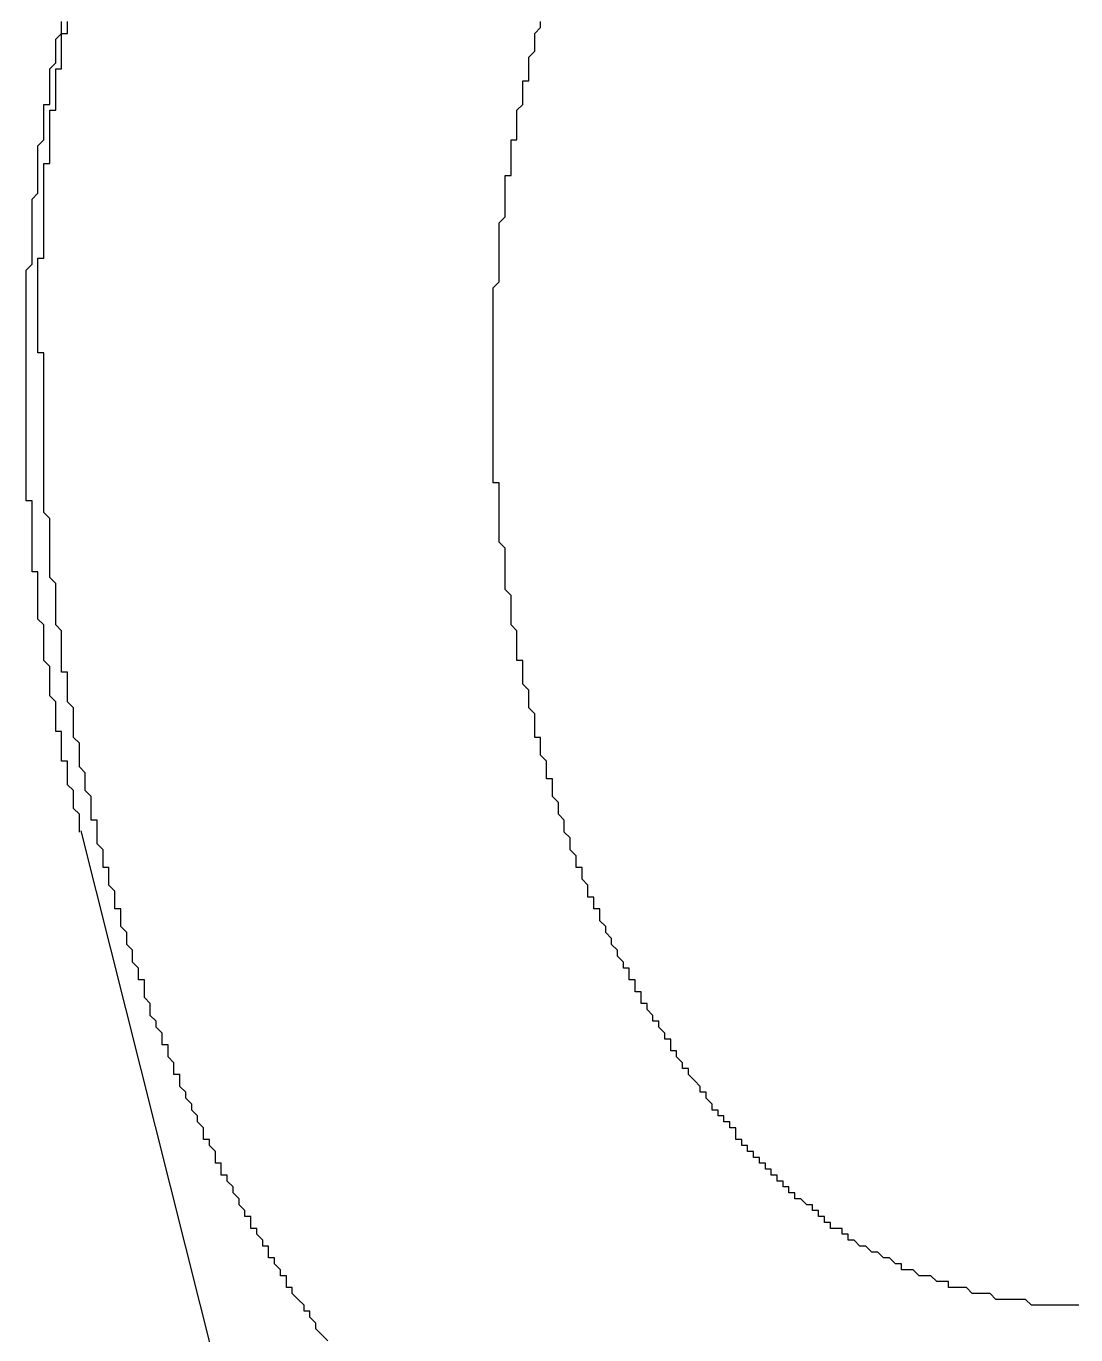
# Model space of a CAD drawing. Header units: inches. Extents: x -233729 to 737493, y -275239 to 196021.
# Drawn here: x 358948.1 to 359125.6, y -220821.6 to -220600.3 of the extents above; entities that cross this region are included whole.
import ezdxf

# ---------------------------------------------------------------- set-up
doc = ezdxf.new("R2010")
doc.units = ezdxf.units.IN
doc.header["$MEASUREMENT"] = 0
doc.layers.add('_FL_FAC_OFFICES', color=252, linetype='Continuous')
doc.layers.add('_FL_FAC_WALLS', color=252, linetype='Continuous')

# ---------------------------------------------------------------- blocks, each defined once
blk = doc.blocks.new('FL_Building')
at = {"layer": '_FL_FAC_OFFICES', "color": 0}
for q in [(2245857.42, -305015.9), (2245911.55, -305230.83)]:
    blk.add_line((2245857.42, -305015.9), q, dxfattribs=at)
for points in [[(2245848.18, -304940.12, 0), (2245848.18, -304939.12, 0), (2245848.18, -304939.12, 0), (2245848.18, -304938.12, 0), (2245848.18, -304937.12, 0), (2245848.18, -304937.12, 0), (2245848.18, -304936.12, 0), (2245848.18, -304935.12, 0), (2245848.18, -304934.12, 0), (2245848.18, -304934.12, 0), (2245848.18, -304933.12, 0), (2245848.18, -304932.12, 0), (2245848.18, -304931.12, 0), (2245848.18, -304931.12, 0), (2245848.18, -304930.12, 0), (2245848.18, -304929.12, 0), (2245848.18, -304928.12, 0), (2245848.18, -304928.12, 0), (2245848.18, -304927.12, 0), (2245848.18, -304926.12, 0), (2245848.18, -304926.12, 0), (2245848.18, -304925.12, 0), (2245848.18, -304924.12, 0), (2245848.18, -304923.12, 0), (2245848.18, -304923.12, 0), (2245848.18, -304922.12, 0), (2245848.18, -304921.12, 0), (2245849.18, -304920.12, 0), (2245849.18, -304920.12, 0), (2245849.18, -304919.12, 0), (2245849.18, -304918.12, 0), (2245849.18, -304917.12, 0), (2245849.18, -304917.12, 0), (2245849.18, -304916.12, 0), (2245849.18, -304915.12, 0), (2245849.18, -304915.12, 0), (2245849.18, -304914.12, 0), (2245849.18, -304913.12, 0), (2245849.18, -304912.12, 0), (2245849.18, -304912.12, 0), (2245849.18, -304911.12, 0), (2245849.18, -304910.12, 0), (2245849.18, -304909.12, 0), (2245849.18, -304909.12, 0), (2245850.18, -304908.12, 0), (2245850.18, -304907.12, 0), (2245850.18, -304906.12, 0), (2245850.18, -304906.12, 0), (2245850.18, -304905.12, 0), (2245850.18, -304904.12, 0), (2245850.18, -304904.12, 0), (2245850.18, -304903.12, 0), (2245850.18, -304902.12, 0), (2245850.18, -304901.12, 0), (2245850.18, -304901.12, 0), (2245850.18, -304900.12, 0), (2245851.18, -304899.12, 0), (2245851.18, -304898.12, 0), (2245851.18, -304898.12, 0), (2245851.18, -304897.12, 0), (2245851.18, -304896.12, 0), (2245851.18, -304896.12, 0), (2245851.18, -304895.12, 0), (2245851.18, -304894.12, 0), (2245851.18, -304893.12, 0), (2245852.18, -304893.12, 0), (2245852.18, -304892.12, 0), (2245852.18, -304891.12, 0), (2245852.18, -304890.12, 0), (2245852.18, -304890.12, 0), (2245852.18, -304889.12, 0), (2245852.18, -304888.12, 0), (2245852.18, -304888.12, 0), (2245852.18, -304887.12, 0), (2245853.18, -304886.12, 0), (2245853.18, -304885.12, 0), (2245853.18, -304885.12, 0), (2245853.18, -304884.12, 0), (2245853.18, -304883.12, 0), (2245853.18, -304883.12, 0), (2245853.18, -304882.12, 0), (2245854.18, -304881.12, 0), (2245854.18, -304880.12, 0), (2245854.18, -304880.12, 0), (2245854.18, -304879.12, 0)], [(2245927.18, -304940.12, 0), (2245927.18, -304940.12, 0), (2245927.18, -304939.12, 0), (2245927.18, -304939.12, 0), (2245927.18, -304938.12, 0), (2245927.18, -304937.12, 0), (2245927.18, -304937.12, 0), (2245927.18, -304936.12, 0), (2245927.18, -304936.12, 0), (2245927.18, -304935.12, 0), (2245927.18, -304935.12, 0), (2245927.18, -304934.12, 0), (2245927.18, -304934.12, 0), (2245927.18, -304933.12, 0), (2245927.18, -304932.12, 0), (2245927.18, -304932.12, 0), (2245927.18, -304931.12, 0), (2245927.18, -304931.12, 0), (2245927.18, -304930.12, 0), (2245927.18, -304930.12, 0), (2245927.18, -304929.12, 0), (2245927.18, -304929.12, 0), (2245927.18, -304928.12, 0), (2245927.18, -304927.12, 0), (2245927.18, -304927.12, 0), (2245927.18, -304926.12, 0), (2245927.18, -304926.12, 0), (2245927.18, -304925.12, 0), (2245927.18, -304925.12, 0), (2245927.18, -304924.12, 0), (2245927.18, -304924.12, 0), (2245928.18, -304923.12, 0), (2245928.18, -304922.12, 0), (2245928.18, -304922.12, 0), (2245928.18, -304921.12, 0), (2245928.18, -304921.12, 0), (2245928.18, -304920.12, 0), (2245928.18, -304920.12, 0), (2245928.18, -304919.12, 0), (2245928.18, -304919.12, 0), (2245928.18, -304918.12, 0), (2245928.18, -304917.12, 0), (2245928.18, -304917.12, 0), (2245928.18, -304916.12, 0), (2245928.18, -304916.12, 0), (2245928.18, -304915.12, 0), (2245928.18, -304915.12, 0), (2245928.18, -304914.12, 0), (2245928.18, -304914.12, 0), (2245928.18, -304913.12, 0), (2245929.18, -304912.12, 0), (2245929.18, -304912.12, 0), (2245929.18, -304911.12, 0), (2245929.18, -304911.12, 0), (2245929.18, -304910.12, 0), (2245929.18, -304910.12, 0), (2245929.18, -304909.12, 0), (2245929.18, -304909.12, 0), (2245929.18, -304908.12, 0), (2245929.18, -304907.12, 0), (2245929.18, -304907.12, 0), (2245929.18, -304906.12, 0), (2245929.18, -304906.12, 0), (2245929.18, -304905.12, 0), (2245930.18, -304905.12, 0), (2245930.18, -304904.12, 0), (2245930.18, -304904.12, 0), (2245930.18, -304903.12, 0), (2245930.18, -304902.12, 0), (2245930.18, -304902.12, 0), (2245930.18, -304901.12, 0), (2245930.18, -304901.12, 0), (2245930.18, -304900.12, 0), (2245930.18, -304900.12, 0), (2245930.18, -304899.12, 0), (2245931.18, -304899.12, 0), (2245931.18, -304898.12, 0), (2245931.18, -304898.12, 0), (2245931.18, -304897.12, 0), (2245931.18, -304896.12, 0), (2245931.18, -304896.12, 0), (2245931.18, -304895.12, 0), (2245931.18, -304895.12, 0), (2245931.18, -304894.12, 0), (2245931.18, -304894.12, 0), (2245932.18, -304893.12, 0), (2245932.18, -304893.12, 0), (2245932.18, -304892.12, 0), (2245932.18, -304892.12, 0), (2245932.18, -304891.12, 0), (2245932.18, -304890.12, 0), (2245932.18, -304890.12, 0), (2245932.18, -304889.12, 0), (2245933.18, -304889.12, 0), (2245933.18, -304888.12, 0), (2245933.18, -304888.12, 0), (2245933.18, -304887.12, 0), (2245933.18, -304887.12, 0), (2245933.18, -304886.12, 0), (2245933.18, -304886.12, 0), (2245933.18, -304885.12, 0), (2245934.18, -304884.12, 0), (2245934.18, -304884.12, 0), (2245934.18, -304883.12, 0), (2245934.18, -304883.12, 0), (2245934.18, -304882.12, 0), (2245934.18, -304882.12, 0), (2245934.18, -304881.12, 0), (2245934.18, -304881.12, 0), (2245935.18, -304880.12, 0), (2245935.18, -304880.12, 0), (2245935.18, -304879.12, 0)], [(2245851.18, -304940.12, 0), (2245851.18, -304940.12, 0), (2245851.18, -304939.12, 0), (2245851.18, -304939.12, 0), (2245851.18, -304938.12, 0), (2245851.18, -304938.12, 0), (2245851.18, -304937.12, 0), (2245851.18, -304936.12, 0), (2245851.18, -304936.12, 0), (2245851.18, -304935.12, 0), (2245850.18, -304935.12, 0), (2245850.18, -304934.12, 0), (2245850.18, -304934.12, 0), (2245850.18, -304933.12, 0), (2245850.18, -304933.12, 0), (2245850.18, -304932.12, 0), (2245850.18, -304932.12, 0), (2245850.18, -304931.12, 0), (2245850.18, -304931.12, 0), (2245850.18, -304930.12, 0), (2245850.18, -304930.12, 0), (2245850.18, -304929.12, 0), (2245850.18, -304928.12, 0), (2245850.18, -304928.12, 0), (2245850.18, -304927.12, 0), (2245850.18, -304927.12, 0), (2245850.18, -304926.12, 0), (2245850.18, -304926.12, 0), (2245850.18, -304925.12, 0), (2245850.18, -304925.12, 0), (2245850.18, -304924.12, 0), (2245850.18, -304924.12, 0), (2245850.18, -304923.12, 0), (2245850.18, -304923.12, 0), (2245850.18, -304922.12, 0), (2245850.18, -304922.12, 0), (2245850.18, -304921.12, 0), (2245850.18, -304921.12, 0), (2245850.18, -304920.12, 0), (2245850.18, -304919.12, 0), (2245851.18, -304919.12, 0), (2245851.18, -304918.12, 0), (2245851.18, -304918.12, 0), (2245851.18, -304917.12, 0), (2245851.18, -304917.12, 0), (2245851.18, -304916.12, 0), (2245851.18, -304916.12, 0), (2245851.18, -304915.12, 0), (2245851.18, -304915.12, 0), (2245851.18, -304914.12, 0), (2245851.18, -304914.12, 0), (2245851.18, -304913.12, 0), (2245851.18, -304913.12, 0), (2245851.18, -304912.12, 0), (2245851.18, -304911.12, 0), (2245851.18, -304911.12, 0), (2245851.18, -304910.12, 0), (2245851.18, -304910.12, 0), (2245851.18, -304909.12, 0), (2245851.18, -304909.12, 0), (2245851.18, -304908.12, 0), (2245851.18, -304908.12, 0), (2245851.18, -304907.12, 0), (2245851.18, -304907.12, 0), (2245851.18, -304906.12, 0), (2245851.18, -304906.12, 0), (2245851.18, -304905.12, 0), (2245851.18, -304905.12, 0), (2245851.18, -304904.12, 0), (2245851.18, -304903.12, 0), (2245852.18, -304903.12, 0), (2245852.18, -304902.12, 0), (2245852.18, -304902.12, 0), (2245852.18, -304901.12, 0), (2245852.18, -304901.12, 0), (2245852.18, -304900.12, 0), (2245852.18, -304900.12, 0), (2245852.18, -304899.12, 0), (2245852.18, -304899.12, 0), (2245852.18, -304898.12, 0), (2245852.18, -304898.12, 0), (2245852.18, -304897.12, 0), (2245852.18, -304897.12, 0), (2245852.18, -304896.12, 0), (2245852.18, -304896.12, 0), (2245852.18, -304895.12, 0), (2245852.18, -304894.12, 0), (2245853.18, -304894.12, 0), (2245853.18, -304893.12, 0), (2245853.18, -304893.12, 0), (2245853.18, -304892.12, 0), (2245853.18, -304892.12, 0), (2245853.18, -304891.12, 0), (2245853.18, -304891.12, 0), (2245853.18, -304890.12, 0), (2245853.18, -304890.12, 0), (2245853.18, -304889.12, 0), (2245853.18, -304889.12, 0), (2245853.18, -304888.12, 0), (2245853.18, -304888.12, 0), (2245853.18, -304887.12, 0), (2245854.18, -304887.12, 0), (2245854.18, -304886.12, 0), (2245854.18, -304886.12, 0), (2245854.18, -304885.12, 0), (2245854.18, -304884.12, 0), (2245854.18, -304884.12, 0), (2245854.18, -304883.12, 0), (2245854.18, -304883.12, 0), (2245854.18, -304882.12, 0), (2245854.18, -304882.12, 0), (2245854.18, -304881.12, 0), (2245855.18, -304881.12, 0), (2245855.18, -304880.12, 0), (2245855.18, -304880.12, 0), (2245855.18, -304879.12, 0)], [(2245857.18, -305016.12, 0), (2245857.18, -305015.12, 0), (2245857.18, -305015.12, 0), (2245857.18, -305014.12, 0), (2245857.18, -305013.12, 0), (2245857.18, -305013.12, 0), (2245856.18, -305012.12, 0), (2245856.18, -305012.12, 0), (2245856.18, -305011.12, 0), (2245856.18, -305011.12, 0), (2245856.18, -305010.12, 0), (2245856.18, -305009.12, 0), (2245856.18, -305009.12, 0), (2245855.18, -305008.12, 0), (2245855.18, -305008.12, 0), (2245855.18, -305007.12, 0), (2245855.18, -305006.12, 0), (2245855.18, -305006.12, 0), (2245855.18, -305005.12, 0), (2245855.18, -305005.12, 0), (2245855.18, -305004.12, 0), (2245854.18, -305004.12, 0), (2245854.18, -305003.12, 0), (2245854.18, -305002.12, 0), (2245854.18, -305002.12, 0), (2245854.18, -305001.12, 0), (2245854.18, -305001.12, 0), (2245854.18, -305000.12, 0), (2245854.18, -304999.12, 0), (2245853.18, -304999.12, 0), (2245853.18, -304998.12, 0), (2245853.18, -304998.12, 0), (2245853.18, -304997.12, 0), (2245853.18, -304997.12, 0), (2245853.18, -304996.12, 0), (2245853.18, -304995.12, 0), (2245853.18, -304995.12, 0), (2245853.18, -304994.12, 0), (2245853.18, -304994.12, 0), (2245852.18, -304993.12, 0), (2245852.18, -304992.12, 0), (2245852.18, -304992.12, 0), (2245852.18, -304991.12, 0), (2245852.18, -304991.12, 0), (2245852.18, -304990.12, 0), (2245852.18, -304989.12, 0), (2245852.18, -304989.12, 0), (2245852.18, -304988.12, 0), (2245852.18, -304988.12, 0), (2245851.18, -304987.12, 0), (2245851.18, -304987.12, 0), (2245851.18, -304986.12, 0), (2245851.18, -304985.12, 0), (2245851.18, -304985.12, 0), (2245851.18, -304984.12, 0), (2245851.18, -304984.12, 0), (2245851.18, -304983.12, 0), (2245851.18, -304982.12, 0), (2245851.18, -304982.12, 0), (2245851.18, -304981.12, 0), (2245851.18, -304981.12, 0), (2245850.18, -304980.12, 0), (2245850.18, -304979.12, 0), (2245850.18, -304979.12, 0), (2245850.18, -304978.12, 0), (2245850.18, -304978.12, 0), (2245850.18, -304977.12, 0), (2245850.18, -304976.12, 0), (2245850.18, -304976.12, 0), (2245850.18, -304975.12, 0), (2245850.18, -304975.12, 0), (2245850.18, -304974.12, 0), (2245850.18, -304974.12, 0), (2245850.18, -304973.12, 0), (2245850.18, -304972.12, 0), (2245849.18, -304972.12, 0), (2245849.18, -304971.12, 0), (2245849.18, -304971.12, 0), (2245849.18, -304970.12, 0), (2245849.18, -304969.12, 0), (2245849.18, -304969.12, 0), (2245849.18, -304968.12, 0), (2245849.18, -304968.12, 0), (2245849.18, -304967.12, 0), (2245849.18, -304966.12, 0), (2245849.18, -304966.12, 0), (2245849.18, -304965.12, 0), (2245849.18, -304965.12, 0), (2245849.18, -304964.12, 0), (2245849.18, -304963.12, 0), (2245849.18, -304963.12, 0), (2245849.18, -304962.12, 0), (2245849.18, -304962.12, 0), (2245849.18, -304961.12, 0), (2245849.18, -304960.12, 0), (2245848.18, -304960.12, 0), (2245848.18, -304959.12, 0), (2245848.18, -304959.12, 0), (2245848.18, -304958.12, 0), (2245848.18, -304957.12, 0), (2245848.18, -304957.12, 0), (2245848.18, -304956.12, 0), (2245848.18, -304956.12, 0), (2245848.18, -304955.12, 0), (2245848.18, -304955.12, 0), (2245848.18, -304954.12, 0), (2245848.18, -304953.12, 0), (2245848.18, -304953.12, 0), (2245848.18, -304952.12, 0), (2245848.18, -304952.12, 0), (2245848.18, -304951.12, 0), (2245848.18, -304950.12, 0), (2245848.18, -304950.12, 0), (2245848.18, -304949.12, 0), (2245848.18, -304949.12, 0), (2245848.18, -304948.12, 0), (2245848.18, -304947.12, 0), (2245848.18, -304947.12, 0), (2245848.18, -304946.12, 0), (2245848.18, -304946.12, 0), (2245848.18, -304945.12, 0), (2245848.18, -304944.12, 0), (2245848.18, -304944.12, 0), (2245848.18, -304943.12, 0), (2245848.18, -304943.12, 0), (2245848.18, -304942.12, 0), (2245848.18, -304941.12, 0), (2245848.18, -304941.12, 0), (2245848.18, -304940.12, 0)], [(2245865.18, -305033.12, 0), (2245864.18, -305032.12, 0), (2245864.18, -305031.12, 0), (2245864.18, -305031.12, 0), (2245864.18, -305030.12, 0), (2245864.18, -305029.12, 0), (2245863.18, -305029.12, 0), (2245863.18, -305028.12, 0), (2245863.18, -305027.12, 0), (2245863.18, -305027.12, 0), (2245863.18, -305026.12, 0), (2245862.18, -305025.12, 0), (2245862.18, -305024.12, 0), (2245862.18, -305024.12, 0), (2245862.18, -305023.12, 0), (2245862.18, -305022.12, 0), (2245861.18, -305022.12, 0), (2245861.18, -305021.12, 0), (2245861.18, -305020.12, 0), (2245861.18, -305019.12, 0), (2245861.18, -305019.12, 0), (2245860.18, -305018.12, 0), (2245860.18, -305017.12, 0), (2245860.18, -305017.12, 0), (2245860.18, -305016.12, 0), (2245860.18, -305015.12, 0), (2245860.18, -305014.12, 0), (2245859.18, -305014.12, 0), (2245859.18, -305013.12, 0), (2245859.18, -305012.12, 0), (2245859.18, -305012.12, 0), (2245859.18, -305011.12, 0), (2245859.18, -305010.12, 0), (2245858.18, -305009.12, 0), (2245858.18, -305009.12, 0), (2245858.18, -305008.12, 0), (2245858.18, -305007.12, 0), (2245858.18, -305007.12, 0), (2245858.18, -305006.12, 0), (2245857.18, -305005.12, 0), (2245857.18, -305004.12, 0), (2245857.18, -305004.12, 0), (2245857.18, -305003.12, 0), (2245857.18, -305002.12, 0), (2245857.18, -305002.12, 0), (2245857.18, -305001.12, 0), (2245856.18, -305000.12, 0), (2245856.18, -304999.12, 0), (2245856.18, -304999.12, 0), (2245856.18, -304998.12, 0), (2245856.18, -304997.12, 0), (2245856.18, -304996.12, 0), (2245856.18, -304996.12, 0), (2245856.18, -304995.12, 0), (2245855.18, -304994.12, 0), (2245855.18, -304994.12, 0), (2245855.18, -304993.12, 0), (2245855.18, -304992.12, 0), (2245855.18, -304991.12, 0), (2245855.18, -304991.12, 0), (2245855.18, -304990.12, 0), (2245855.18, -304989.12, 0), (2245854.18, -304989.12, 0), (2245854.18, -304988.12, 0), (2245854.18, -304987.12, 0), (2245854.18, -304986.12, 0), (2245854.18, -304986.12, 0), (2245854.18, -304985.12, 0), (2245854.18, -304984.12, 0), (2245854.18, -304983.12, 0), (2245854.18, -304983.12, 0), (2245854.18, -304982.12, 0), (2245853.18, -304981.12, 0), (2245853.18, -304981.12, 0), (2245853.18, -304980.12, 0), (2245853.18, -304979.12, 0), (2245853.18, -304978.12, 0), (2245853.18, -304978.12, 0), (2245853.18, -304977.12, 0), (2245853.18, -304976.12, 0), (2245853.18, -304975.12, 0), (2245853.18, -304975.12, 0), (2245853.18, -304974.12, 0), (2245852.18, -304973.12, 0), (2245852.18, -304972.12, 0), (2245852.18, -304972.12, 0), (2245852.18, -304971.12, 0), (2245852.18, -304970.12, 0), (2245852.18, -304970.12, 0), (2245852.18, -304969.12, 0), (2245852.18, -304968.12, 0), (2245852.18, -304967.12, 0), (2245852.18, -304967.12, 0), (2245852.18, -304966.12, 0), (2245852.18, -304965.12, 0), (2245852.18, -304964.12, 0), (2245852.18, -304964.12, 0), (2245852.18, -304963.12, 0), (2245851.18, -304962.12, 0), (2245851.18, -304961.12, 0), (2245851.18, -304961.12, 0), (2245851.18, -304960.12, 0), (2245851.18, -304959.12, 0), (2245851.18, -304959.12, 0), (2245851.18, -304958.12, 0), (2245851.18, -304957.12, 0), (2245851.18, -304956.12, 0), (2245851.18, -304956.12, 0), (2245851.18, -304955.12, 0), (2245851.18, -304954.12, 0), (2245851.18, -304953.12, 0), (2245851.18, -304953.12, 0), (2245851.18, -304952.12, 0), (2245851.18, -304951.12, 0), (2245851.18, -304950.12, 0), (2245851.18, -304950.12, 0), (2245851.18, -304949.12, 0), (2245851.18, -304948.12, 0), (2245851.18, -304948.12, 0), (2245851.18, -304947.12, 0), (2245851.18, -304946.12, 0), (2245851.18, -304945.12, 0), (2245851.18, -304945.12, 0), (2245851.18, -304944.12, 0), (2245851.18, -304943.12, 0), (2245851.18, -304942.12, 0), (2245851.18, -304942.12, 0), (2245851.18, -304941.12, 0), (2245851.18, -304940.12, 0)], [(2245937.18, -305010.12, 0), (2245937.18, -305010.12, 0), (2245937.18, -305009.12, 0), (2245937.18, -305009.12, 0), (2245937.18, -305008.12, 0), (2245937.18, -305008.12, 0), (2245937.18, -305007.12, 0), (2245936.18, -305007.12, 0), (2245936.18, -305006.12, 0), (2245936.18, -305006.12, 0), (2245936.18, -305005.12, 0), (2245936.18, -305005.12, 0), (2245936.18, -305004.12, 0), (2245935.18, -305003.12, 0), (2245935.18, -305003.12, 0), (2245935.18, -305002.12, 0), (2245935.18, -305002.12, 0), (2245935.18, -305001.12, 0), (2245935.18, -305001.12, 0), (2245935.18, -305000.12, 0), (2245934.18, -305000.12, 0), (2245934.18, -304999.12, 0), (2245934.18, -304999.12, 0), (2245934.18, -304998.12, 0), (2245934.18, -304998.12, 0), (2245934.18, -304997.12, 0), (2245934.18, -304996.12, 0), (2245934.18, -304996.12, 0), (2245933.18, -304995.12, 0), (2245933.18, -304995.12, 0), (2245933.18, -304994.12, 0), (2245933.18, -304994.12, 0), (2245933.18, -304993.12, 0), (2245933.18, -304993.12, 0), (2245933.18, -304992.12, 0), (2245933.18, -304992.12, 0), (2245932.18, -304991.12, 0), (2245932.18, -304990.12, 0), (2245932.18, -304990.12, 0), (2245932.18, -304989.12, 0), (2245932.18, -304989.12, 0), (2245932.18, -304988.12, 0), (2245932.18, -304988.12, 0), (2245932.18, -304987.12, 0), (2245931.18, -304987.12, 0), (2245931.18, -304986.12, 0), (2245931.18, -304986.12, 0), (2245931.18, -304985.12, 0), (2245931.18, -304984.12, 0), (2245931.18, -304984.12, 0), (2245931.18, -304983.12, 0), (2245931.18, -304983.12, 0), (2245931.18, -304982.12, 0), (2245931.18, -304982.12, 0), (2245930.18, -304981.12, 0), (2245930.18, -304981.12, 0), (2245930.18, -304980.12, 0), (2245930.18, -304980.12, 0), (2245930.18, -304979.12, 0), (2245930.18, -304978.12, 0), (2245930.18, -304978.12, 0), (2245930.18, -304977.12, 0), (2245930.18, -304977.12, 0), (2245930.18, -304976.12, 0), (2245930.18, -304976.12, 0), (2245929.18, -304975.12, 0), (2245929.18, -304975.12, 0), (2245929.18, -304974.12, 0), (2245929.18, -304974.12, 0), (2245929.18, -304973.12, 0), (2245929.18, -304972.12, 0), (2245929.18, -304972.12, 0), (2245929.18, -304971.12, 0), (2245929.18, -304971.12, 0), (2245929.18, -304970.12, 0), (2245929.18, -304970.12, 0), (2245929.18, -304969.12, 0), (2245929.18, -304969.12, 0), (2245929.18, -304968.12, 0), (2245928.18, -304967.12, 0), (2245928.18, -304967.12, 0), (2245928.18, -304966.12, 0), (2245928.18, -304966.12, 0), (2245928.18, -304965.12, 0), (2245928.18, -304965.12, 0), (2245928.18, -304964.12, 0), (2245928.18, -304964.12, 0), (2245928.18, -304963.12, 0), (2245928.18, -304962.12, 0), (2245928.18, -304962.12, 0), (2245928.18, -304961.12, 0), (2245928.18, -304961.12, 0), (2245928.18, -304960.12, 0), (2245928.18, -304960.12, 0), (2245928.18, -304959.12, 0), (2245928.18, -304959.12, 0), (2245928.18, -304958.12, 0), (2245928.18, -304957.12, 0), (2245927.18, -304957.12, 0), (2245927.18, -304956.12, 0), (2245927.18, -304956.12, 0), (2245927.18, -304955.12, 0), (2245927.18, -304955.12, 0), (2245927.18, -304954.12, 0), (2245927.18, -304954.12, 0), (2245927.18, -304953.12, 0), (2245927.18, -304952.12, 0), (2245927.18, -304952.12, 0), (2245927.18, -304951.12, 0), (2245927.18, -304951.12, 0), (2245927.18, -304950.12, 0), (2245927.18, -304950.12, 0), (2245927.18, -304949.12, 0), (2245927.18, -304949.12, 0), (2245927.18, -304948.12, 0), (2245927.18, -304947.12, 0), (2245927.18, -304947.12, 0), (2245927.18, -304946.12, 0), (2245927.18, -304946.12, 0), (2245927.18, -304945.12, 0), (2245927.18, -304945.12, 0), (2245927.18, -304944.12, 0), (2245927.18, -304944.12, 0), (2245927.18, -304943.12, 0), (2245927.18, -304942.12, 0), (2245927.18, -304942.12, 0), (2245927.18, -304941.12, 0), (2245927.18, -304941.12, 0), (2245927.18, -304940.12, 0)], [(2245963.18, -305061.12, 0), (2245963.18, -305060.12, 0), (2245963.18, -305060.12, 0), (2245962.18, -305060.12, 0), (2245962.18, -305059.12, 0), (2245962.18, -305059.12, 0), (2245962.18, -305059.12, 0), (2245961.18, -305058.12, 0), (2245961.18, -305058.12, 0), (2245961.18, -305058.12, 0), (2245960.18, -305057.12, 0), (2245960.18, -305057.12, 0), (2245960.18, -305057.12, 0), (2245960.18, -305056.12, 0), (2245959.18, -305056.12, 0), (2245959.18, -305055.12, 0), (2245959.18, -305055.12, 0), (2245959.18, -305055.12, 0), (2245958.18, -305054.12, 0), (2245958.18, -305054.12, 0), (2245958.18, -305054.12, 0), (2245958.18, -305053.12, 0), (2245957.18, -305053.12, 0), (2245957.18, -305052.12, 0), (2245957.18, -305052.12, 0), (2245957.18, -305052.12, 0), (2245957.18, -305051.12, 0), (2245956.18, -305051.12, 0), (2245956.18, -305051.12, 0), (2245956.18, -305050.12, 0), (2245956.18, -305050.12, 0), (2245955.18, -305049.12, 0), (2245955.18, -305049.12, 0), (2245955.18, -305049.12, 0), (2245955.18, -305048.12, 0), (2245954.18, -305048.12, 0), (2245954.18, -305048.12, 0), (2245954.18, -305047.12, 0), (2245954.18, -305047.12, 0), (2245953.18, -305046.12, 0), (2245953.18, -305046.12, 0), (2245953.18, -305046.12, 0), (2245953.18, -305045.12, 0), (2245953.18, -305045.12, 0), (2245952.18, -305045.12, 0), (2245952.18, -305044.12, 0), (2245952.18, -305044.12, 0), (2245952.18, -305043.12, 0), (2245951.18, -305043.12, 0), (2245951.18, -305043.12, 0), (2245951.18, -305042.12, 0), (2245951.18, -305042.12, 0), (2245951.18, -305041.12, 0), (2245950.18, -305041.12, 0), (2245950.18, -305041.12, 0), (2245950.18, -305040.12, 0), (2245950.18, -305040.12, 0), (2245950.18, -305039.12, 0), (2245949.18, -305039.12, 0), (2245949.18, -305039.12, 0), (2245949.18, -305038.12, 0), (2245949.18, -305038.12, 0), (2245949.18, -305038.12, 0), (2245948.18, -305037.12, 0), (2245948.18, -305037.12, 0), (2245948.18, -305036.12, 0), (2245948.18, -305036.12, 0), (2245948.18, -305036.12, 0), (2245947.18, -305035.12, 0), (2245947.18, -305035.12, 0), (2245947.18, -305034.12, 0), (2245947.18, -305034.12, 0), (2245947.18, -305034.12, 0), (2245946.18, -305033.12, 0), (2245946.18, -305033.12, 0), (2245946.18, -305032.12, 0), (2245946.18, -305032.12, 0), (2245946.18, -305032.12, 0), (2245945.18, -305031.12, 0), (2245945.18, -305031.12, 0), (2245945.18, -305030.12, 0), (2245945.18, -305030.12, 0), (2245945.18, -305030.12, 0), (2245945.18, -305029.12, 0), (2245944.18, -305029.12, 0), (2245944.18, -305028.12, 0), (2245944.18, -305028.12, 0), (2245944.18, -305027.12, 0), (2245944.18, -305027.12, 0), (2245943.18, -305027.12, 0), (2245943.18, -305026.12, 0), (2245943.18, -305026.12, 0), (2245943.18, -305025.12, 0), (2245943.18, -305025.12, 0), (2245943.18, -305025.12, 0), (2245942.18, -305024.12, 0), (2245942.18, -305024.12, 0), (2245942.18, -305023.12, 0), (2245942.18, -305023.12, 0), (2245942.18, -305023.12, 0), (2245942.18, -305022.12, 0), (2245941.18, -305022.12, 0), (2245941.18, -305021.12, 0), (2245941.18, -305021.12, 0), (2245941.18, -305020.12, 0), (2245941.18, -305020.12, 0), (2245941.18, -305020.12, 0), (2245940.18, -305019.12, 0), (2245940.18, -305019.12, 0), (2245940.18, -305018.12, 0), (2245940.18, -305018.12, 0), (2245940.18, -305018.12, 0), (2245940.18, -305017.12, 0), (2245940.18, -305017.12, 0), (2245939.18, -305016.12, 0), (2245939.18, -305016.12, 0), (2245939.18, -305015.12, 0), (2245939.18, -305015.12, 0), (2245939.18, -305015.12, 0), (2245939.18, -305014.12, 0), (2245939.18, -305014.12, 0), (2245938.18, -305013.12, 0), (2245938.18, -305013.12, 0), (2245938.18, -305013.12, 0), (2245938.18, -305012.12, 0), (2245938.18, -305012.12, 0), (2245938.18, -305011.12, 0), (2245938.18, -305011.12, 0), (2245937.18, -305010.12, 0)], [(2245899.18, -305102.12, 0), (2245898.18, -305101.12, 0), (2245898.18, -305101.12, 0), (2245897.18, -305100.12, 0), (2245897.18, -305100.12, 0), (2245897.18, -305099.12, 0), (2245896.18, -305098.12, 0), (2245896.18, -305098.12, 0), (2245896.18, -305097.12, 0), (2245895.18, -305097.12, 0), (2245895.18, -305096.12, 0), (2245895.18, -305096.12, 0), (2245894.18, -305095.12, 0), (2245894.18, -305095.12, 0), (2245893.18, -305094.12, 0), (2245893.18, -305094.12, 0), (2245893.18, -305093.12, 0), (2245892.18, -305093.12, 0), (2245892.18, -305092.12, 0), (2245892.18, -305091.12, 0), (2245891.18, -305091.12, 0), (2245891.18, -305090.12, 0), (2245891.18, -305090.12, 0), (2245890.18, -305089.12, 0), (2245890.18, -305089.12, 0), (2245890.18, -305088.12, 0), (2245889.18, -305088.12, 0), (2245889.18, -305087.12, 0), (2245889.18, -305086.12, 0), (2245888.18, -305086.12, 0), (2245888.18, -305085.12, 0), (2245888.18, -305085.12, 0), (2245887.18, -305084.12, 0), (2245887.18, -305084.12, 0), (2245887.18, -305083.12, 0), (2245886.18, -305083.12, 0), (2245886.18, -305082.12, 0), (2245886.18, -305081.12, 0), (2245885.18, -305081.12, 0), (2245885.18, -305080.12, 0), (2245885.18, -305080.12, 0), (2245884.18, -305079.12, 0), (2245884.18, -305079.12, 0), (2245884.18, -305078.12, 0), (2245883.18, -305077.12, 0), (2245883.18, -305077.12, 0), (2245883.18, -305076.12, 0), (2245883.18, -305076.12, 0), (2245882.18, -305075.12, 0), (2245882.18, -305075.12, 0), (2245882.18, -305074.12, 0), (2245881.18, -305074.12, 0), (2245881.18, -305073.12, 0), (2245881.18, -305072.12, 0), (2245880.18, -305072.12, 0), (2245880.18, -305071.12, 0), (2245880.18, -305071.12, 0), (2245880.18, -305070.12, 0), (2245879.18, -305069.12, 0), (2245879.18, -305069.12, 0), (2245879.18, -305068.12, 0), (2245878.18, -305068.12, 0), (2245878.18, -305067.12, 0), (2245878.18, -305067.12, 0), (2245878.18, -305066.12, 0), (2245877.18, -305065.12, 0), (2245877.18, -305065.12, 0), (2245877.18, -305064.12, 0), (2245877.18, -305064.12, 0), (2245876.18, -305063.12, 0), (2245876.18, -305062.12, 0), (2245876.18, -305062.12, 0), (2245875.18, -305061.12, 0), (2245875.18, -305061.12, 0), (2245875.18, -305060.12, 0), (2245875.18, -305060.12, 0), (2245874.18, -305059.12, 0), (2245874.18, -305058.12, 0), (2245874.18, -305058.12, 0), (2245874.18, -305057.12, 0), (2245873.18, -305057.12, 0), (2245873.18, -305056.12, 0), (2245873.18, -305055.12, 0), (2245873.18, -305055.12, 0), (2245872.18, -305054.12, 0), (2245872.18, -305054.12, 0), (2245872.18, -305053.12, 0), (2245872.18, -305052.12, 0), (2245871.18, -305052.12, 0), (2245871.18, -305051.12, 0), (2245871.18, -305051.12, 0), (2245871.18, -305050.12, 0), (2245870.18, -305049.12, 0), (2245870.18, -305049.12, 0), (2245870.18, -305048.12, 0), (2245870.18, -305048.12, 0), (2245869.18, -305047.12, 0), (2245869.18, -305046.12, 0), (2245869.18, -305046.12, 0), (2245869.18, -305045.12, 0), (2245869.18, -305045.12, 0), (2245868.18, -305044.12, 0), (2245868.18, -305043.12, 0), (2245868.18, -305043.12, 0), (2245868.18, -305042.12, 0), (2245868.18, -305041.12, 0), (2245867.18, -305041.12, 0), (2245867.18, -305040.12, 0), (2245867.18, -305040.12, 0), (2245867.18, -305039.12, 0), (2245866.18, -305038.12, 0), (2245866.18, -305038.12, 0), (2245866.18, -305037.12, 0), (2245866.18, -305037.12, 0), (2245866.18, -305036.12, 0), (2245865.18, -305035.12, 0), (2245865.18, -305035.12, 0), (2245865.18, -305034.12, 0), (2245865.18, -305034.12, 0), (2245865.18, -305033.12, 0)], [(2245984.18, -305082.12, 0), (2245984.18, -305082.12, 0), (2245983.18, -305082.12, 0), (2245983.18, -305082.12, 0), (2245983.18, -305082.12, 0), (2245983.18, -305081.12, 0), (2245983.18, -305081.12, 0), (2245983.18, -305081.12, 0), (2245982.18, -305081.12, 0), (2245982.18, -305081.12, 0), (2245982.18, -305081.12, 0), (2245982.18, -305081.12, 0), (2245982.18, -305080.12, 0), (2245981.18, -305080.12, 0), (2245981.18, -305080.12, 0), (2245981.18, -305080.12, 0), (2245981.18, -305080.12, 0), (2245981.18, -305080.12, 0), (2245981.18, -305079.12, 0), (2245980.18, -305079.12, 0), (2245980.18, -305079.12, 0), (2245980.18, -305079.12, 0), (2245980.18, -305079.12, 0), (2245980.18, -305079.12, 0), (2245980.18, -305079.12, 0), (2245979.18, -305078.12, 0), (2245979.18, -305078.12, 0), (2245979.18, -305078.12, 0), (2245979.18, -305078.12, 0), (2245979.18, -305078.12, 0), (2245978.18, -305078.12, 0), (2245978.18, -305077.12, 0), (2245978.18, -305077.12, 0), (2245978.18, -305077.12, 0), (2245978.18, -305077.12, 0), (2245978.18, -305077.12, 0), (2245977.18, -305077.12, 0), (2245977.18, -305077.12, 0), (2245977.18, -305076.12, 0), (2245977.18, -305076.12, 0), (2245977.18, -305076.12, 0), (2245977.18, -305076.12, 0), (2245976.18, -305076.12, 0), (2245976.18, -305076.12, 0), (2245976.18, -305075.12, 0), (2245976.18, -305075.12, 0), (2245976.18, -305075.12, 0), (2245976.18, -305075.12, 0), (2245975.18, -305075.12, 0), (2245975.18, -305075.12, 0), (2245975.18, -305074.12, 0), (2245975.18, -305074.12, 0), (2245975.18, -305074.12, 0), (2245975.18, -305074.12, 0), (2245974.18, -305074.12, 0), (2245974.18, -305074.12, 0), (2245974.18, -305073.12, 0), (2245974.18, -305073.12, 0), (2245974.18, -305073.12, 0), (2245974.18, -305073.12, 0), (2245973.18, -305073.12, 0), (2245973.18, -305073.12, 0), (2245973.18, -305072.12, 0), (2245973.18, -305072.12, 0), (2245973.18, -305072.12, 0), (2245973.18, -305072.12, 0), (2245972.18, -305072.12, 0), (2245972.18, -305072.12, 0), (2245972.18, -305071.12, 0), (2245972.18, -305071.12, 0), (2245972.18, -305071.12, 0), (2245972.18, -305071.12, 0), (2245971.18, -305071.12, 0), (2245971.18, -305071.12, 0), (2245971.18, -305070.12, 0), (2245971.18, -305070.12, 0), (2245971.18, -305070.12, 0), (2245971.18, -305070.12, 0), (2245970.18, -305070.12, 0), (2245970.18, -305070.12, 0), (2245970.18, -305069.12, 0), (2245970.18, -305069.12, 0), (2245970.18, -305069.12, 0), (2245970.18, -305069.12, 0), (2245970.18, -305069.12, 0), (2245969.18, -305069.12, 0), (2245969.18, -305068.12, 0), (2245969.18, -305068.12, 0), (2245969.18, -305068.12, 0), (2245969.18, -305068.12, 0), (2245969.18, -305068.12, 0), (2245968.18, -305068.12, 0), (2245968.18, -305067.12, 0), (2245968.18, -305067.12, 0), (2245968.18, -305067.12, 0), (2245968.18, -305067.12, 0), (2245968.18, -305067.12, 0), (2245968.18, -305066.12, 0), (2245967.18, -305066.12, 0), (2245967.18, -305066.12, 0), (2245967.18, -305066.12, 0), (2245967.18, -305066.12, 0), (2245967.18, -305066.12, 0), (2245967.18, -305065.12, 0), (2245967.18, -305065.12, 0), (2245966.18, -305065.12, 0), (2245966.18, -305065.12, 0), (2245966.18, -305065.12, 0), (2245966.18, -305065.12, 0), (2245966.18, -305064.12, 0), (2245966.18, -305064.12, 0), (2245965.18, -305064.12, 0), (2245965.18, -305064.12, 0), (2245965.18, -305064.12, 0), (2245965.18, -305063.12, 0), (2245965.18, -305063.12, 0), (2245965.18, -305063.12, 0), (2245965.18, -305063.12, 0), (2245964.18, -305063.12, 0), (2245964.18, -305062.12, 0), (2245964.18, -305062.12, 0), (2245964.18, -305062.12, 0), (2245964.18, -305062.12, 0), (2245964.18, -305062.12, 0), (2245964.18, -305062.12, 0), (2245963.18, -305061.12, 0), (2245963.18, -305061.12, 0), (2245963.18, -305061.12, 0), (2245963.18, -305061.12, 0)], [(2246026.18, -305096.12, 0), (2246025.18, -305096.12, 0), (2246024.18, -305096.12, 0), (2246024.18, -305096.12, 0), (2246023.18, -305096.12, 0), (2246022.18, -305096.12, 0), (2246021.18, -305096.12, 0), (2246021.18, -305096.12, 0), (2246020.18, -305096.12, 0), (2246019.18, -305096.12, 0), (2246019.18, -305096.12, 0), (2246018.18, -305096.12, 0), (2246017.18, -305095.12, 0), (2246017.18, -305095.12, 0), (2246016.18, -305095.12, 0), (2246015.18, -305095.12, 0), (2246015.18, -305095.12, 0), (2246014.18, -305095.12, 0), (2246013.18, -305095.12, 0), (2246012.18, -305095.12, 0), (2246012.18, -305095.12, 0), (2246011.18, -305094.12, 0), (2246010.18, -305094.12, 0), (2246010.18, -305094.12, 0), (2246009.18, -305094.12, 0), (2246008.18, -305094.12, 0), (2246008.18, -305094.12, 0), (2246007.18, -305093.12, 0), (2246006.18, -305093.12, 0), (2246006.18, -305093.12, 0), (2246005.18, -305093.12, 0), (2246004.18, -305093.12, 0), (2246004.18, -305092.12, 0), (2246003.18, -305092.12, 0), (2246002.18, -305092.12, 0), (2246002.18, -305092.12, 0), (2246001.18, -305091.12, 0), (2246000.18, -305091.12, 0), (2246000.18, -305091.12, 0), (2245999.18, -305091.12, 0), (2245998.18, -305090.12, 0), (2245998.18, -305090.12, 0), (2245997.18, -305090.12, 0), (2245996.18, -305090.12, 0), (2245996.18, -305089.12, 0), (2245995.18, -305089.12, 0), (2245995.18, -305089.12, 0), (2245994.18, -305088.12, 0), (2245993.18, -305088.12, 0), (2245993.18, -305088.12, 0), (2245992.18, -305087.12, 0), (2245991.18, -305087.12, 0), (2245991.18, -305087.12, 0), (2245990.18, -305086.12, 0), (2245990.18, -305086.12, 0), (2245989.18, -305086.12, 0), (2245988.18, -305085.12, 0), (2245988.18, -305085.12, 0), (2245987.18, -305085.12, 0), (2245987.18, -305084.12, 0), (2245986.18, -305084.12, 0), (2245986.18, -305083.12, 0), (2245985.18, -305083.12, 0), (2245984.18, -305083.12, 0), (2245984.18, -305082.12, 0)]]:
    blk.add_polyline3d(points, dxfattribs=at)
blk = doc.blocks.new('A$C667968a6')
at = {"layer": '_FL_FAC_WALLS', "linetype": 'Continuous', "lineweight": -3}
blk.add_blockref('FL_Building', (-2249813.75, 156686.16), dxfattribs=at)

msp = doc.modelspace()

# ---------------------------------------------------------------- block references
msp.add_blockref('A$C667968a6', (362913.6874, -72406.61113, -162219.4368))

doc.saveas('drawing.dxf')
